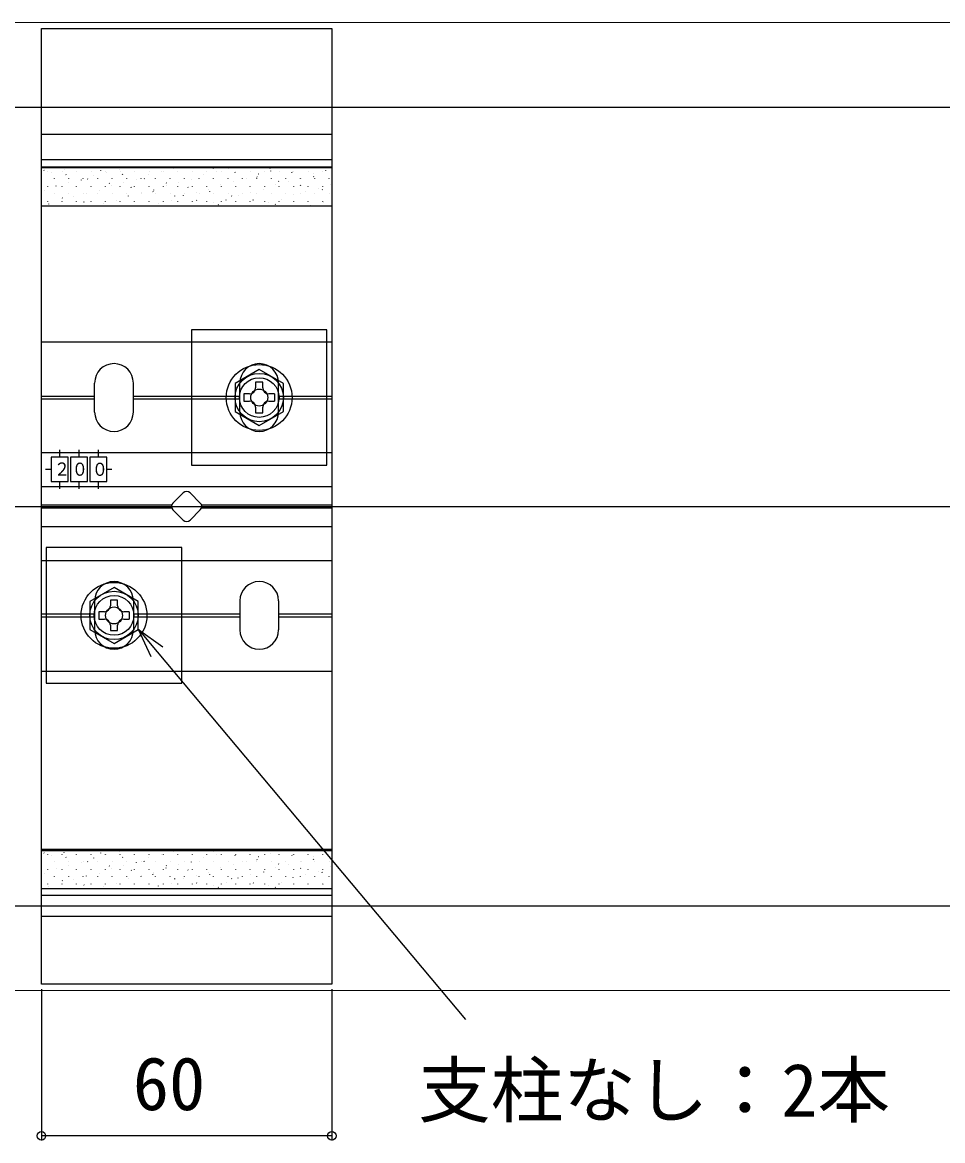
# Model space of a CAD drawing. Units: millimetres, scale not verified. Extents: x -875 to 875, y -1300 to 1294.
# Drawn here: x 213.1 to 403.2, y -526 to -295 of the extents above; entities that cross this region are included whole.
import ezdxf
from ezdxf.enums import TextEntityAlignment as Align

# ---------------------------------------------------------------- set-up
doc = ezdxf.new("R2010")
doc.units = ezdxf.units.MM
doc.header["$LTSCALE"] = 8
doc.layers.add('0-4_YKK_12', color=2, linetype='Continuous', lineweight=18)
for name, color, linetype in [('0-5_YKK_13', 4, 'Continuous'), ('0-7_YKK_D', 6, 'Continuous'), ('0-9_YSS_K', 3, 'Continuous')]:
    doc.layers.add(name, color=color, linetype=linetype)
doc.styles.add('ＭＳ ゴシック', font='')
doc.styles.get('ＭＳ ゴシック').set_extended_font_data('MS Gothic')

msp = doc.modelspace()

# ---------------------------------------------------------------- linework, layer by layer
at = {"layer": '0-4_YKK_12'}
for p, q in [((186.848, -295.001), (838.228, -295.001)), ((186.848, -495.001), (838.228, -495.001))]:
    msp.add_line(p, q, dxfattribs=at)
at = {"layer": '0-5_YKK_13'}
for p, q in [((217, -318.101), (277, -318.101)), ((217, -323.298), (277, -323.298)), ((217, -324.825), (277, -324.825)), ((217, -332.986), (217, -324.825)), ((217, -325.012), (277, -325.012)), ((217.575, -325.618), (217.52, -325.535)), ((221.712, -325.42), (221.708, -325.411)), ((229.305, -325.582), (229.25, -325.499)), ((233.048, -325.344), (233.045, -325.334)), ((244.385, -325.267), (244.382, -325.258)), ((252.56, -325.202), (252.505, -325.118)), ((255.722, -325.19), (255.718, -325.181)), ((264.29, -325.166), (264.234, -325.082)), ((264.429, -325.713), (264.426, -325.703)), ((267.058, -325.114), (267.055, -325.104)), ((275.766, -325.636), (275.763, -325.627)), ((218.299, -325.91), (218.299, -325.86)), ((219.083, -326.019), (219.079, -326.01)), ((219.674, -327.335), (219.674, -327.285)), ((221.289, -325.91), (221.289, -325.86)), ((222.079, -326.503), (222.023, -326.419)), ((222.664, -327.335), (222.664, -327.285)), ((224.279, -325.91), (224.279, -325.86)), ((225.312, -327.565), (225.309, -327.555)), ((225.654, -327.335), (225.654, -327.285)), ((226.582, -327.387), (226.527, -327.304)), ((227.269, -325.91), (227.269, -325.86)), ((227.807, -326.589), (227.804, -326.579)), ((228.644, -327.335), (228.644, -327.285)), ((230.259, -325.91), (230.259, -325.86)), ((230.419, -325.943), (230.416, -325.933)), ((231.634, -327.335), (231.634, -327.285)), ((233.249, -325.91), (233.249, -325.86)), ((233.808, -326.467), (233.753, -326.383)), ((234.624, -327.335), (234.624, -327.285)), ((236.239, -325.91), (236.239, -325.86)), ((236.649, -327.488), (236.645, -327.478)), ((237.614, -327.335), (237.614, -327.285)), ((238.311, -327.351), (238.256, -327.268)), ((239.144, -326.512), (239.141, -326.502)), ((239.229, -325.91), (239.229, -325.86)), ((240.604, -327.335), (240.604, -327.285)), ((241.756, -325.866), (241.753, -325.856)), ((242.219, -325.91), (242.219, -325.86)), ((243.594, -327.335), (243.594, -327.285)), ((245.209, -325.91), (245.209, -325.86)), ((245.356, -328.01), (245.353, -328.001)), ((246.584, -327.335), (246.584, -327.285)), ((247.985, -327.411), (247.982, -327.402)), ((248.199, -325.91), (248.199, -325.86)), ((249.574, -327.335), (249.574, -327.285)), ((250.481, -326.435), (250.477, -326.426)), ((251.189, -325.91), (251.189, -325.86)), ((252.564, -327.335), (252.564, -327.285)), ((253.093, -325.789), (253.089, -325.78)), ((254.179, -325.91), (254.179, -325.86)), ((255.554, -327.335), (255.554, -327.285)), ((256.693, -327.933), (256.69, -327.924)), ((257.063, -326.086), (257.008, -326.003)), ((257.169, -325.91), (257.169, -325.86)), ((258.544, -327.335), (258.544, -327.285)), ((259.322, -327.335), (259.319, -327.325)), ((260.159, -325.91), (260.159, -325.86)), ((261.566, -326.971), (261.511, -326.887)), ((261.534, -327.335), (261.534, -327.285)), ((261.817, -326.359), (261.814, -326.349)), ((263.149, -325.91), (263.149, -325.86)), ((264.524, -327.335), (264.524, -327.285)), ((266.07, -327.855), (266.014, -327.772)), ((266.139, -325.91), (266.139, -325.86)), ((267.514, -327.335), (267.514, -327.285)), ((268.03, -327.857), (268.026, -327.847)), ((268.793, -326.05), (268.738, -325.967)), ((269.129, -325.91), (269.129, -325.86)), ((270.504, -327.335), (270.504, -327.285)), ((270.659, -327.258), (270.655, -327.248)), ((272.119, -325.91), (272.119, -325.86)), ((273.154, -326.282), (273.151, -326.273)), ((273.296, -326.935), (273.241, -326.851)), ((273.494, -327.335), (273.494, -327.285)), ((275.109, -325.91), (275.109, -325.86)), ((276.484, -327.335), (276.484, -327.285)), ((217.575, -329.785), (217.572, -329.776)), ((218.299, -328.95), (218.299, -328.9)), ((219.674, -330.375), (219.674, -330.325)), ((220.071, -328.809), (220.067, -328.8)), ((221.289, -328.95), (221.289, -328.9)), ((222.664, -330.375), (222.664, -330.325)), ((222.683, -328.163), (222.68, -328.154)), ((224.279, -328.95), (224.279, -328.9)), ((225.654, -330.375), (225.654, -330.325)), ((226.283, -330.308), (226.28, -330.298)), ((227.269, -328.95), (227.269, -328.9)), ((228.644, -330.375), (228.644, -330.325)), ((228.912, -329.709), (228.909, -329.699)), ((230.259, -328.95), (230.259, -328.9)), ((231.085, -328.271), (231.03, -328.188)), ((231.407, -328.733), (231.404, -328.723)), ((231.634, -330.375), (231.634, -330.325)), ((233.249, -328.95), (233.249, -328.9)), ((234.02, -328.087), (234.016, -328.077)), ((234.624, -330.375), (234.624, -330.325)), ((235.588, -329.156), (235.533, -329.073)), ((236.239, -328.95), (236.239, -328.9)), ((237.614, -330.375), (237.614, -330.325)), ((237.62, -330.231), (237.617, -330.222)), ((239.229, -328.95), (239.229, -328.9)), ((240.091, -330.04), (240.036, -329.957)), ((240.249, -329.632), (240.245, -329.623)), ((240.604, -330.375), (240.604, -330.325)), ((242.219, -328.95), (242.219, -328.9)), ((242.744, -328.656), (242.741, -328.647)), ((242.815, -328.236), (242.759, -328.152)), ((243.594, -330.375), (243.594, -330.325)), ((245.209, -328.95), (245.209, -328.9)), ((246.584, -330.375), (246.584, -330.325)), ((247.318, -329.12), (247.263, -329.037)), ((248.199, -328.95), (248.199, -328.9)), ((248.957, -330.154), (248.953, -330.145)), ((249.574, -330.375), (249.574, -330.325)), ((251.189, -328.95), (251.189, -328.9)), ((251.585, -329.555), (251.582, -329.546)), ((251.821, -330.004), (251.766, -329.921)), ((252.564, -330.375), (252.564, -330.325)), ((254.081, -328.579), (254.077, -328.57)), ((254.179, -328.95), (254.179, -328.9)), ((255.554, -330.375), (255.554, -330.325)), ((257.169, -328.95), (257.169, -328.9)), ((258.544, -330.375), (258.544, -330.325)), ((260.159, -328.95), (260.159, -328.9)), ((260.293, -330.078), (260.29, -330.068)), ((261.534, -330.375), (261.534, -330.325)), ((262.922, -329.479), (262.919, -329.469)), ((263.149, -328.95), (263.149, -328.9)), ((264.524, -330.375), (264.524, -330.325)), ((265.417, -328.503), (265.414, -328.493)), ((266.139, -328.95), (266.139, -328.9)), ((267.514, -330.375), (267.514, -330.325)), ((269.129, -328.95), (269.129, -328.9)), ((270.504, -330.375), (270.504, -330.325)), ((270.573, -328.739), (270.518, -328.656)), ((271.63, -330.001), (271.627, -329.992)), ((272.119, -328.95), (272.119, -328.9)), ((273.494, -330.375), (273.494, -330.325)), ((274.259, -329.402), (274.255, -329.393)), ((275.076, -329.624), (275.021, -329.541)), ((275.109, -328.95), (275.109, -328.9)), ((276.484, -330.375), (276.484, -330.325)), ((276.754, -328.426), (276.751, -328.417)), ((218.299, -331.99), (218.299, -331.94)), ((218.547, -332.528), (218.543, -332.519)), ((221.176, -331.93), (221.172, -331.92)), ((221.34, -331.305), (221.284, -331.222)), ((221.289, -331.99), (221.289, -331.94)), ((223.671, -330.954), (223.668, -330.944)), ((224.279, -331.99), (224.279, -331.94)), ((225.843, -332.19), (225.788, -332.106)), ((227.269, -331.99), (227.269, -331.94)), ((229.883, -332.452), (229.88, -332.442)), ((230.259, -331.99), (230.259, -331.94)), ((232.512, -331.853), (232.509, -331.843)), ((233.249, -331.99), (233.249, -331.94)), ((235.008, -330.877), (235.004, -330.868)), ((236.239, -331.99), (236.239, -331.94)), ((239.229, -331.99), (239.229, -331.94)), ((241.22, -332.375), (241.217, -332.366)), ((242.219, -331.99), (242.219, -331.94)), ((243.849, -331.776), (243.846, -331.767)), ((244.595, -330.925), (244.539, -330.841)), ((245.209, -331.99), (245.209, -331.94)), ((246.344, -330.8), (246.341, -330.791)), ((248.199, -331.99), (248.199, -331.94)), ((249.098, -331.809), (249.043, -331.726)), ((251.189, -331.99), (251.189, -331.94)), ((252.557, -332.299), (252.553, -332.289)), ((253.601, -332.694), (253.546, -332.61)), ((254.179, -331.99), (254.179, -331.94)), ((255.186, -331.7), (255.182, -331.69)), ((256.324, -330.889), (256.269, -330.805)), ((257.169, -331.99), (257.169, -331.94)), ((257.681, -330.724), (257.678, -330.714)), ((260.159, -331.99), (260.159, -331.94)), ((260.827, -331.773), (260.772, -331.69)), ((263.149, -331.99), (263.149, -331.94)), ((263.893, -332.222), (263.89, -332.212)), ((265.331, -332.658), (265.275, -332.574)), ((266.139, -331.99), (266.139, -331.94)), ((266.522, -331.623), (266.519, -331.614)), ((269.018, -330.647), (269.014, -330.638)), ((269.129, -331.99), (269.129, -331.94)), ((272.119, -331.99), (272.119, -331.94)), ((275.109, -331.99), (275.109, -331.94)), ((275.23, -332.145), (275.227, -332.136)), ((249.945, -332.945), (249.941, -332.935)), ((261.281, -332.868), (261.278, -332.858)), ((272.618, -332.791), (272.615, -332.782)), ((217, -361.001), (277, -361.001)), ((228, -375.501), (228, -369.501)), ((236, -375.501), (236, -369.501)), ((258, -375.501), (258, -369.501)), ((262.75, -369.351), (261.25, -369.351)), ((261.25, -369.351), (261.25, -370.501)), ((262.75, -370.501), (262.75, -369.351)), ((266, -375.501), (266, -369.501)), ((260, -371.751), (258.85, -371.751)), ((265.15, -371.751), (264, -371.751)), ((265.15, -371.751), (265.15, -373.251)), ((217, -372.201), (228, -372.201)), ((217, -372.801), (228, -372.801)), ((236, -372.201), (258, -372.201)), ((236, -372.801), (258, -372.801)), ((264, -373.251), (265.15, -373.251)), ((266, -372.201), (277, -372.201)), ((266, -372.801), (277, -372.801)), ((261.25, -374.501), (261.25, -375.651)), ((261.25, -375.651), (262.75, -375.651)), ((262.75, -375.651), (262.75, -374.501)), ((220.75, -383.292), (220.75, -384.851)), ((224.75, -383.292), (224.75, -384.851)), ((228.75, -383.292), (228.75, -384.851)), ((217, -383.851), (277, -383.851)), ((219, -387.351), (217.829, -387.351)), ((231.535, -387.351), (230.5, -387.351)), ((220.75, -389.851), (220.75, -391.326)), ((224.75, -389.851), (224.75, -391.326)), ((228.75, -389.851), (228.75, -391.326)), ((217, -390.851), (277, -390.851)), ((244.172, -394.294), (246.293, -392.173)), ((247.707, -392.173), (249.828, -394.294)), ((243.925, -394.701), (217, -394.701)), ((277, -394.701), (250.075, -394.701)), ((217, -395.301), (243.925, -395.301)), ((246.293, -397.83), (244.172, -395.708)), ((249.828, -395.708), (247.707, -397.83)), ((250.075, -395.301), (277, -395.301)), ((217, -399.151), (277, -399.151)), ((217, -406.151), (277, -406.151)), ((228, -414.501), (228, -420.501)), ((232.75, -414.351), (231.25, -414.351)), ((231.25, -414.351), (231.25, -415.501)), ((232.75, -415.501), (232.75, -414.351)), ((236, -414.501), (236, -420.501)), ((258, -414.501), (258, -420.501)), ((266, -414.501), (266, -420.501)), ((217, -417.201), (228, -417.201)), ((217, -417.801), (228, -417.801)), ((230, -416.751), (228.85, -416.751)), ((235.15, -416.751), (234, -416.751)), ((235.15, -416.751), (235.15, -418.251)), ((236, -417.201), (258, -417.201)), ((236, -417.801), (258, -417.801)), ((266, -417.201), (277, -417.201)), ((266, -417.801), (277, -417.801)), ((231.25, -419.501), (231.25, -420.651)), ((232.75, -420.651), (232.75, -419.501)), ((234, -418.251), (235.15, -418.251)), ((231.25, -420.651), (232.75, -420.651)), ((217, -429.001), (277, -429.001)), ((217, -474.019), (217, -465.799)), ((217, -465.799), (277, -465.799)), ((217, -466.047), (277, -466.047)), ((217.575, -466.652), (217.52, -466.568)), ((221.712, -466.454), (221.708, -466.444)), ((229.305, -466.616), (229.25, -466.532)), ((233.048, -466.377), (233.045, -466.368)), ((244.385, -466.301), (244.382, -466.291)), ((252.56, -466.235), (252.505, -466.152)), ((255.722, -466.224), (255.718, -466.215)), ((264.29, -466.199), (264.234, -466.116)), ((267.058, -466.147), (267.055, -466.138)), ((218.299, -466.943), (218.299, -466.893)), ((219.083, -467.053), (219.079, -467.043)), ((219.674, -468.368), (219.674, -468.318)), ((221.289, -466.943), (221.289, -466.893)), ((222.079, -467.536), (222.023, -467.453)), ((222.664, -468.368), (222.664, -468.318)), ((224.279, -466.943), (224.279, -466.893)), ((225.312, -468.598), (225.309, -468.589)), ((225.654, -468.368), (225.654, -468.318)), ((226.582, -468.421), (226.527, -468.337)), ((227.269, -466.943), (227.269, -466.893)), ((227.807, -467.622), (227.804, -467.613)), ((228.644, -468.368), (228.644, -468.318)), ((230.259, -466.943), (230.259, -466.893)), ((230.419, -466.976), (230.416, -466.967)), ((231.634, -468.368), (231.634, -468.318)), ((233.249, -466.943), (233.249, -466.893)), ((233.808, -467.5), (233.753, -467.417)), ((234.624, -468.368), (234.624, -468.318)), ((236.239, -466.943), (236.239, -466.893)), ((236.649, -468.521), (236.645, -468.512)), ((237.614, -468.368), (237.614, -468.318)), ((238.311, -468.385), (238.256, -468.301)), ((239.144, -467.546), (239.141, -467.536)), ((239.229, -466.943), (239.229, -466.893)), ((240.604, -468.368), (240.604, -468.318)), ((241.756, -466.899), (241.753, -466.89)), ((242.219, -466.943), (242.219, -466.893)), ((243.594, -468.368), (243.594, -468.318)), ((245.209, -466.943), (245.209, -466.893)), ((246.584, -468.368), (246.584, -468.318)), ((247.985, -468.445), (247.982, -468.435)), ((248.199, -466.943), (248.199, -466.893)), ((249.574, -468.368), (249.574, -468.318)), ((250.481, -467.469), (250.477, -467.459)), ((251.189, -466.943), (251.189, -466.893)), ((252.564, -468.368), (252.564, -468.318)), ((253.093, -466.823), (253.089, -466.813)), ((254.179, -466.943), (254.179, -466.893)), ((255.554, -468.368), (255.554, -468.318)), ((257.063, -467.12), (257.008, -467.036)), ((257.169, -466.943), (257.169, -466.893)), ((258.544, -468.368), (258.544, -468.318)), ((259.322, -468.368), (259.319, -468.359)), ((260.159, -466.943), (260.159, -466.893)), ((261.566, -468.004), (261.511, -467.921)), ((261.534, -468.368), (261.534, -468.318)), ((261.817, -467.392), (261.814, -467.383)), ((263.149, -466.943), (263.149, -466.893)), ((264.429, -466.746), (264.426, -466.737)), ((264.524, -468.368), (264.524, -468.318)), ((266.07, -468.889), (266.014, -468.805)), ((266.139, -466.943), (266.139, -466.893)), ((267.514, -468.368), (267.514, -468.318)), ((268.03, -468.89), (268.026, -468.881)), ((268.793, -467.084), (268.738, -467)), ((269.129, -466.943), (269.129, -466.893)), ((270.504, -468.368), (270.504, -468.318)), ((270.659, -468.291), (270.655, -468.282)), ((272.119, -466.943), (272.119, -466.893)), ((273.154, -467.316), (273.151, -467.306)), ((273.296, -467.968), (273.241, -467.885)), ((273.494, -468.368), (273.494, -468.318)), ((275.109, -466.943), (275.109, -466.893)), ((275.766, -466.67), (275.763, -466.66)), ((276.484, -468.368), (276.484, -468.318)), ((217.575, -470.819), (217.572, -470.81)), ((218.299, -469.983), (218.299, -469.933)), ((220.071, -469.843), (220.067, -469.834)), ((221.289, -469.983), (221.289, -469.933)), ((222.683, -469.197), (222.68, -469.188)), ((224.279, -469.983), (224.279, -469.933)), ((227.269, -469.983), (227.269, -469.933)), ((228.912, -470.742), (228.909, -470.733)), ((230.259, -469.983), (230.259, -469.933)), ((231.085, -469.305), (231.03, -469.222)), ((231.407, -469.766), (231.404, -469.757)), ((233.249, -469.983), (233.249, -469.933)), ((234.02, -469.12), (234.016, -469.111)), ((235.588, -470.19), (235.533, -470.106)), ((236.239, -469.983), (236.239, -469.933)), ((239.229, -469.983), (239.229, -469.933)), ((240.091, -471.074), (240.036, -470.991)), ((240.249, -470.666), (240.245, -470.656)), ((242.219, -469.983), (242.219, -469.933)), ((242.744, -469.69), (242.741, -469.68)), ((242.815, -469.269), (242.759, -469.186)), ((245.209, -469.983), (245.209, -469.933)), ((245.356, -469.044), (245.353, -469.034)), ((247.318, -470.154), (247.263, -470.07)), ((248.199, -469.983), (248.199, -469.933)), ((248.957, -471.188), (248.953, -471.178)), ((251.189, -469.983), (251.189, -469.933)), ((251.585, -470.589), (251.582, -470.58)), ((251.821, -471.038), (251.766, -470.955)), ((254.081, -469.613), (254.077, -469.604)), ((254.179, -469.983), (254.179, -469.933)), ((256.693, -468.967), (256.69, -468.958)), ((257.169, -469.983), (257.169, -469.933)), ((260.159, -469.983), (260.159, -469.933)), ((260.293, -471.111), (260.29, -471.102)), ((262.922, -470.512), (262.919, -470.503)), ((263.149, -469.983), (263.149, -469.933)), ((265.417, -469.536), (265.414, -469.527)), ((266.139, -469.983), (266.139, -469.933)), ((269.129, -469.983), (269.129, -469.933)), ((270.573, -469.773), (270.518, -469.69)), ((271.63, -471.035), (271.627, -471.025)), ((272.119, -469.983), (272.119, -469.933)), ((274.259, -470.436), (274.255, -470.426)), ((275.076, -470.657), (275.021, -470.574)), ((275.109, -469.983), (275.109, -469.933)), ((276.754, -469.46), (276.751, -469.45)), ((218.299, -473.023), (218.299, -472.973)), ((219.674, -471.408), (219.674, -471.358)), ((221.176, -472.963), (221.172, -472.954)), ((221.34, -472.339), (221.284, -472.255)), ((221.289, -473.023), (221.289, -472.973)), ((222.664, -471.408), (222.664, -471.358)), ((223.671, -471.987), (223.668, -471.978)), ((224.279, -473.023), (224.279, -472.973)), ((225.654, -471.408), (225.654, -471.358)), ((225.843, -473.223), (225.788, -473.14)), ((226.283, -471.341), (226.28, -471.332)), ((227.269, -473.023), (227.269, -472.973)), ((228.644, -471.408), (228.644, -471.358)), ((229.883, -473.485), (229.88, -473.476)), ((230.259, -473.023), (230.259, -472.973)), ((231.634, -471.408), (231.634, -471.358)), ((232.512, -472.887), (232.509, -472.877)), ((233.249, -473.023), (233.249, -472.973)), ((234.624, -471.408), (234.624, -471.358)), ((235.008, -471.911), (235.004, -471.901)), ((236.239, -473.023), (236.239, -472.973)), ((237.614, -471.408), (237.614, -471.358)), ((237.62, -471.265), (237.617, -471.255)), ((239.229, -473.023), (239.229, -472.973)), ((240.604, -471.408), (240.604, -471.358)), ((241.22, -473.409), (241.217, -473.399)), ((242.219, -473.023), (242.219, -472.973)), ((243.594, -471.408), (243.594, -471.358)), ((243.849, -472.81), (243.846, -472.8)), ((244.595, -471.958), (244.539, -471.875)), ((245.209, -473.023), (245.209, -472.973)), ((246.344, -471.834), (246.341, -471.824)), ((246.584, -471.408), (246.584, -471.358)), ((248.199, -473.023), (248.199, -472.973)), ((249.098, -472.843), (249.043, -472.759)), ((249.574, -471.408), (249.574, -471.358)), ((251.189, -473.023), (251.189, -472.973)), ((252.557, -473.332), (252.553, -473.323)), ((252.564, -471.408), (252.564, -471.358)), ((254.179, -473.023), (254.179, -472.973)), ((255.186, -472.733), (255.182, -472.724)), ((255.554, -471.408), (255.554, -471.358)), ((256.324, -471.922), (256.269, -471.839)), ((257.169, -473.023), (257.169, -472.973)), ((257.681, -471.757), (257.678, -471.748)), ((258.544, -471.408), (258.544, -471.358)), ((260.159, -473.023), (260.159, -472.973)), ((260.827, -472.807), (260.772, -472.723)), ((261.534, -471.408), (261.534, -471.358)), ((263.149, -473.023), (263.149, -472.973)), ((263.893, -473.255), (263.89, -473.246)), ((264.524, -471.408), (264.524, -471.358)), ((266.139, -473.023), (266.139, -472.973)), ((266.522, -472.657), (266.519, -472.647)), ((267.514, -471.408), (267.514, -471.358)), ((269.018, -471.681), (269.014, -471.671)), ((269.129, -473.023), (269.129, -472.973)), ((270.504, -471.408), (270.504, -471.358)), ((272.119, -473.023), (272.119, -472.973)), ((273.494, -471.408), (273.494, -471.358)), ((275.109, -473.023), (275.109, -472.973)), ((275.23, -473.179), (275.227, -473.169)), ((276.484, -471.408), (276.484, -471.358)), ((217, -475.325), (277, -475.325)), ((218.547, -473.562), (218.543, -473.553)), ((249.945, -473.978), (249.941, -473.969)), ((253.601, -473.727), (253.546, -473.644)), ((261.281, -473.901), (261.278, -473.892)), ((265.331, -473.691), (265.275, -473.608)), ((272.618, -473.825), (272.615, -473.815)), ((217, -479.601), (277, -479.601))]:
    msp.add_line(p, q, dxfattribs=at)
for points in [[(277, -296.301), (277, -493.701), (217, -493.701), (217, -296.301)], [(248, -358.501), (248, -386.501), (276, -386.501), (276, -358.501)], [(267, -369.614), (262, -366.728), (257, -369.614), (257, -375.388), (262, -378.275), (267, -375.388)], [(219, -389.851), (222.5, -389.851), (222.5, -384.851), (219, -384.851)], [(223, -389.851), (226.5, -389.851), (226.5, -384.851), (223, -384.851)], [(227, -389.851), (230.5, -389.851), (230.5, -384.851), (227, -384.851)], [(218, -403.501), (218, -431.501), (246, -431.501), (246, -403.501)], [(237, -414.614), (232, -411.728), (227, -414.614), (227, -420.388), (232, -423.275), (237, -420.388)]]:
    msp.add_lwpolyline(points, close=True, dxfattribs=at)
for points in [[(277, -324.825), (277, -332.986), (217, -332.986)], [(258.85, -371.751), (258.85, -373.251), (260, -373.251)], [(228.85, -416.751), (228.85, -418.251), (230, -418.251)], [(277, -465.799), (277, -474.019), (217, -474.019)]]:
    msp.add_lwpolyline(points, dxfattribs=at)
for centre, radius in [((262, -372.501), 6.8), ((262, -372.501), 5), ((262, -372.501), 4.1), ((262, -372.501), 1.75), ((232, -417.501), 6.8), ((232, -417.501), 5), ((232, -417.501), 4.1), ((232, -417.501), 1.75)]:
    msp.add_circle(centre, radius, dxfattribs=at)
for centre, radius, start, end in [((232, -369.501), 4, 0, 180), ((262, -369.501), 4, 0, 180), ((260, -370.501), 1.25, 270, 0), ((264, -370.501), 1.25, 180, 270), ((260, -374.501), 1.25, 0, 90), ((264, -374.501), 1.25, 90, 180), ((232, -375.501), 4, 180, 0), ((262, -375.501), 4, 180, 0), ((247, -392.88), 1, 45, 135), ((244.879, -395.001), 1, 135, 225), ((249.121, -395.001), 1, 315, 45), ((247, -397.122), 1, 225, 315), ((232, -414.501), 4, 0, 180), ((262, -414.501), 4, 0, 180), ((230, -415.501), 1.25, 270, 0), ((234, -415.501), 1.25, 180, 270), ((230, -419.501), 1.25, 0, 90), ((234, -419.501), 1.25, 90, 180), ((232, -420.501), 4, 180, 0), ((262, -420.501), 4, 180, 0)]:
    msp.add_arc(centre, radius, start, end, dxfattribs=at)
at = {"layer": '0-7_YKK_D'}
for p, q in [((217, -494.701), (217, -526.001)), ((277, -494.701), (277, -526.001)), ((277, -525.001), (217, -525.001))]:
    msp.add_line(p, q, dxfattribs=at)
for points in [[(239.65, -426.033), (237.024, -420.404), (242.113, -423.966)], [(237.024, -420.404), (240.881, -425), (304.641, -500.974)]]:
    msp.add_lwpolyline(points, dxfattribs=at)
for centre in [(217, -525.001), (277, -525.001)]:
    msp.add_circle(centre, 0.875, dxfattribs=at)
at = {"layer": '0-9_YSS_K'}
for p, q in [((-235.5, -312.501), (838.228, -312.501)), ((-153, -395.001), (841.228, -395.001)), ((-70.5, -477.501), (838.228, -477.501))]:
    msp.add_line(p, q, dxfattribs=at)

# ---------------------------------------------------------------- texts
at = {"layer": '0-5_YKK_13', "style": 'ＭＳ ゴシック', "width": 0.9}
for s, p in [('２', (219.594, -389.433)), ('０', (223.283, -389.473)), ('０', (227.42, -389.491))]:
    msp.add_text(s, height=2.711, dxfattribs=at).set_placement(p, align=Align.BOTTOM_LEFT)
at = {"layer": '0-7_YKK_D', "style": 'ＭＳ ゴシック'}
for s, p in [('60', (235.878, -523.001)), ('支柱なし：2本', (294.826, -524.369))]:
    msp.add_text(s, height=11, dxfattribs=at).set_placement(p, align=Align.BOTTOM_LEFT)

doc.saveas('drawing.dxf')
